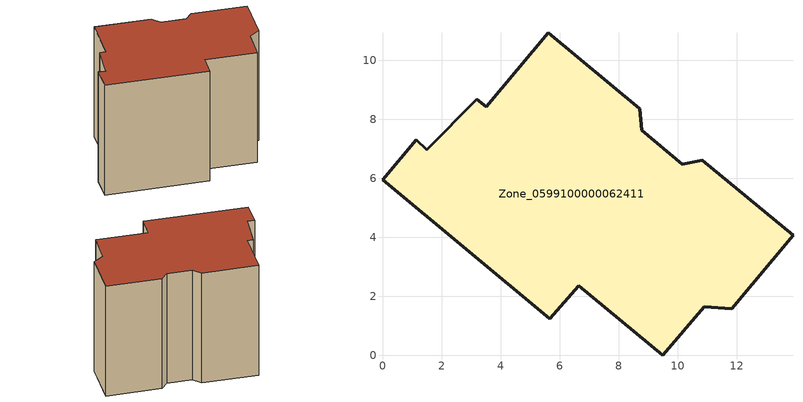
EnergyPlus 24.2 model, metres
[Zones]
Zone_0599100000062411
 floor ground (C_G): 3.2,8.68 3.51,8.42 5.61,10.93 8.71,8.36 8.78,7.62 10.15,6.47 10.84,6.61 13.91,4.07 11.83,1.57 10.9,1.64 9.49,0 6.65,2.36 5.67,1.23 0,5.95 1.14,7.31 1.5,6.96 z0
 wall outside (C_F): 1.14,7.31 0,5.95 5.67,1.23 6.65,2.36 9.49,0 10.9,1.64 11.83,1.57 13.91,4.07 10.84,6.61 10.15,6.47 8.78,7.62 8.71,8.36 5.61,10.93 3.51,8.42 3.2,8.68 1.5,6.96 1.14,7.31 z0:8.82
 roof outside (C_R): 1.5,6.96 1.14,7.31 0,5.95 5.67,1.23 6.65,2.36 9.49,0 10.9,1.64 11.83,1.57 13.91,4.07 10.84,6.61 10.15,6.47 8.78,7.62 8.71,8.36 5.61,10.93 3.51,8.42 3.2,8.68 z8.82
[BUILDING]
Pand.0599100000062411: North Axis=0; Terrain=City; Loads Convergence Tolerance Value=0.04; Temperature Convergence Tolerance Value=0.4; Solar Distribution=FullExterior; Maximum Number of Warmup Days=25; Minimum Number of Warmup Days=1
[Site:Location]
Rotterdam.The.Hague.AP_ZH_NLD Design_Conditions: Latitude=51.96; Longitude=4.45; Time Zone=1; Elevation=-4.5
[SITE:GROUNDTEMPERATURE:BUILDINGSURFACE]
18, 18, 18, 18, 18, 18, 18, 18, 18, 18, 18, 18
[MATERIAL] Thermal Absorptance=0.9; Solar Absorptance=0.7; Visible Absorptance=0.7
Name | Roughness | Thickness | Conductivity | Density | Specific Heat
G.TC.1946 | MediumSmooth | 0.15 | 1 | 540 | 1210
F.TC.1946 | Rough | 0.3 | 0.857143 | 1920 | 840
R.TC.1946 | MediumRough | 0.2 | 0.909091 | 1500 | 1000
[CONSTRUCTION]
C_G: G.TC.1946
C_F: F.TC.1946
C_R: R.TC.1946
[ZONE]
Zone_0599100000062411: Type=1; Multiplier=1; Ceiling Height=Autocalculate; Volume=Autocalculate; Floor Area=autocalculate; Part of Total Floor Area=Yes
[ZONEINFILTRATION:DESIGNFLOWRATE]
Infil_Zone_0599100000062411: Zone or ZoneList or Space or SpaceList=Zone_0599100000062411; Schedule=AlwaysOn; Design Flow Rate Calculation Method=Flow/Area; Flow Rate per Floor Area=0.003; Constant Term Coefficient=1; Temperature Term Coefficient=0; Velocity Term Coefficient=0; Velocity Squared Term Coefficient=0
[HVACTEMPLATE:ZONE:IDEALLOADSAIRSYSTEM]
Zone_0599100000062411: Maximum Heating Supply Air Temperature=50; Minimum Cooling Supply Air Temperature=13; Maximum Heating Supply Air Humidity Ratio=0.0156; Minimum Cooling Supply Air Humidity Ratio=0.0077; Heating Limit=NoLimit; Cooling Limit=NoLimit; Dehumidification Control Type=ConstantSensibleHeatRatio; Cooling Sensible Heat Ratio=0.7; Dehumidification Setpoint=60; Humidification Control Type=None; Humidification Setpoint=30; Outdoor Air Method=None; Outdoor Air Flow Rate per Person=0.00944; Outdoor Air Flow Rate per Zone Floor Area=0; Outdoor Air Flow Rate per Zone=0; Demand Controlled Ventilation Type=None; Outdoor Air Economizer Type=NoEconomizer; Heat Recovery Type=None; Sensible Heat Recovery Effectiveness=0.7; Latent Heat Recovery Effectiveness=0.65
[ZONECONTROL:THERMOSTAT]
ThermostatControl_Zone_0599100000062411: Zone or ZoneList=Zone_0599100000062411; Control Type Schedule=DualSetpointControlType; Control 1=Thermostat_Zone_0599100000062411; Temperature Difference Between Cutout And Setpoint=0
[THERMOSTATSETPOINT:DUALSETPOINT]
Thermostat_Zone_0599100000062411: Heating Setpoint Temperature Schedule=HeatingSetpoint_Zone_0599100000062411; Cooling Setpoint Temperature Schedule=CoolingSetpoint_Zone_0599100000062411
[SCHEDULE:COMPACT]
HeatingSetpoint_Zone_0599100000062411: Through: 12/31, For: AllDays, Until: 24:00, 21
CoolingSetpoint_Zone_0599100000062411: Through: 12/31, For: AllDays, Until: 24:00, 24
DualSetpointControlType: Through: 12/31, For: AllDays, Until: 24:00, 4
AlwaysOn: Through: 12/31, For: AllDays, Until: 24:00, 1
